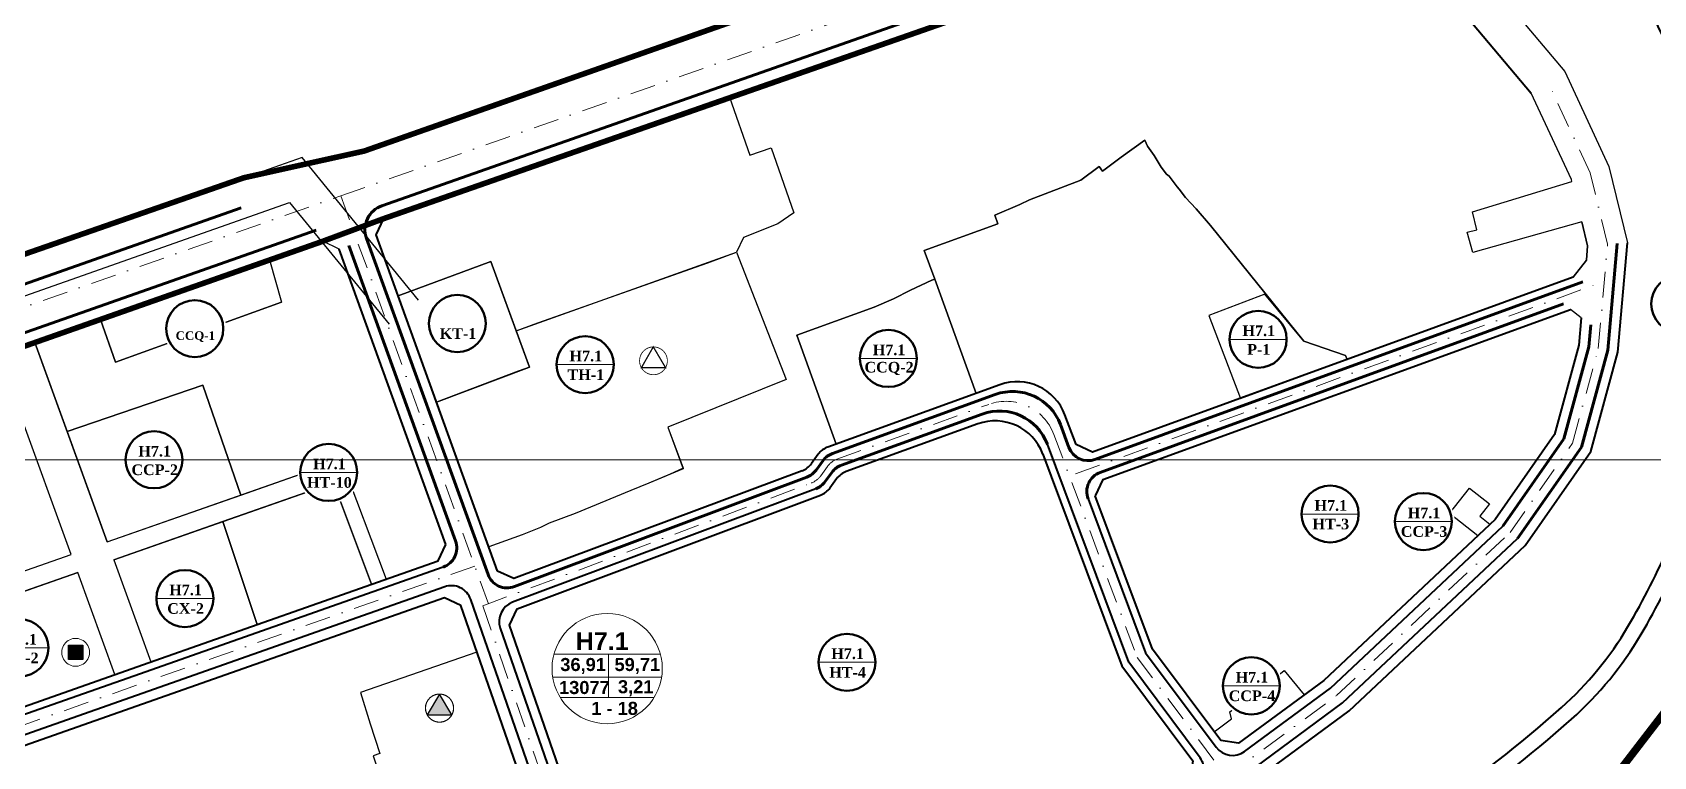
# Model space of a CAD drawing. Header units: millimetres. Extents: x 583747 to 596192, y 2304962 to 2309584.
# Drawn here: x 592154 to 592790, y 2307938 to 2308222 of the extents above; entities that cross this region are included whole.
import ezdxf

# ---------------------------------------------------------------- set-up
doc = ezdxf.new("R2010")
doc.units = ezdxf.units.MM
doc.set_wipeout_variables(frame=1)
for name, pattern in [('DASHDOT', [1, 0.5, -0.25, 0, -0.25]), ('DASHED', [4.5, 3, -1.5]), ('PHANTOM2', [1.25, 0.625, -0.125, 0.125, -0.125, 0.125, -0.125]), ('RANHGIOI', [10, 6, -1.7, 0.6, -1.7]), ('RGXA', [10.3, 6, -2, 0.3, -2])]:
    doc.linetypes.add(name, pattern=pattern)
for name, color, linetype, lineweight in [('00_bo_sdd', 7, 'Continuous', 30), ('00_o pho', 2, 'RANHGIOI', 13), ('00_tim_duong', 1, 'DASHDOT', 13), ('Chu thich Lo - Q', 7, 'Continuous', 9), ('DUONG', 5, 'Continuous', 80), ('HE', 7, 'Continuous', 40), ('KIHIEU', 7, 'Continuous', 25), ('KT-DIEN110', 1, 'Continuous', 30), ('ky hieu lo A B tron', 7, 'Continuous', 9), ('Rgphuong', 5, 'RGXA', 13), ('TREE1', 93, 'Continuous', 13), ('vong tron', 7, 'Continuous', 13)]:
    doc.layers.add(name, color=color, linetype=linetype, lineweight=lineweight)
doc.styles.get("Standard").update_dxf_attribs({"font": 'arial.ttf'})
doc.styles.add('TXT', font='', dxfattribs={"height": 1})
doc.styles.get('TXT').set_extended_font_data('.VnTime')

# ---------------------------------------------------------------- blocks, each defined once
blk = doc.blocks.new('nha tre')
at = {"lineweight": 13}
blk.add_wipeout([(-1.01, 9.61), (-2.99, 9.19), (-4.83, 8.37), (-6.47, 7.18), (-7.82, 5.68), (-8.83, 3.93), (-9.46, 2.01), (-9.67, 0), (-9.46, -2.01), (-8.83, -3.93), (-7.82, -5.68), (-6.47, -7.18), (-4.83, -8.37), (-2.99, -9.19), (-1.01, -9.61), (1.01, -9.61), (2.99, -9.19), (4.83, -8.37), (6.47, -7.18), (7.82, -5.68), (8.83, -3.93), (9.46, -2.01), (9.67, 0), (9.46, 2.01), (8.83, 3.93), (7.82, 5.68), (6.47, 7.18), (4.83, 8.37), (2.99, 9.19), (1.01, 9.61)], dxfattribs=at).dxf.layer = 'KIHIEU'
at = {"layer": 'KIHIEU', "ltscale": 300}
blk.add_hatch(color=256, dxfattribs=at).paths.add_polyline_path([(4.39, -4.39), (-4.39, -4.39), (-4.39, 4.39), (4.39, 4.39)])
at = {"layer": 'KIHIEU', "lineweight": 13}
blk.add_lwpolyline([(-0.54, 8.51), (-1.6, 8.38), (-2.64, 8.11), (-3.63, 7.72), (-4.57, 7.2), (-5.44, 6.57), (-6.22, 5.84), (-6.9, 5.01), (-7.47, 4.11), (-7.93, 3.14), (-8.26, 2.12), (-8.46, 1.07), (-8.53, 0), (-8.46, -1.07), (-8.26, -2.12), (-7.93, -3.14), (-7.47, -4.11), (-6.9, -5.01), (-6.22, -5.84), (-5.44, -6.57), (-4.57, -7.2), (-3.63, -7.72), (-2.64, -8.11), (-1.6, -8.38), (-0.54, -8.51), (0.54, -8.51), (1.6, -8.38), (2.64, -8.11), (3.63, -7.72), (4.57, -7.2), (5.44, -6.57), (6.22, -5.84), (6.9, -5.01), (7.47, -4.11), (7.93, -3.14), (8.26, -2.12), (8.46, -1.07), (8.53, 0), (8.46, 1.07), (8.26, 2.12), (7.93, 3.14), (7.47, 4.11), (6.9, 5.01), (6.22, 5.84), (5.44, 6.57), (4.57, 7.2), (3.63, 7.72), (2.64, 8.11), (1.6, 8.38), (0.54, 8.51)], close=True, dxfattribs=at)
at = {"layer": 'KIHIEU', "ltscale": 300}
blk.add_lwpolyline([(4.39, -4.39), (-4.39, -4.39), (-4.39, 4.39), (4.39, 4.39)], close=True, dxfattribs=at)
blk = doc.blocks.new('tieu hoc')
at = {"lineweight": 13}
blk.add_wipeout([(-1.01, 9.61), (-2.99, 9.19), (-4.83, 8.37), (-6.47, 7.18), (-7.82, 5.68), (-8.83, 3.93), (-9.46, 2.01), (-9.67, 0), (-9.46, -2.01), (-8.83, -3.93), (-7.82, -5.68), (-6.47, -7.18), (-4.83, -8.37), (-2.99, -9.19), (-1.01, -9.61), (1.01, -9.61), (2.99, -9.19), (4.83, -8.37), (6.47, -7.18), (7.82, -5.68), (8.83, -3.93), (9.46, -2.01), (9.67, 0), (9.46, 2.01), (8.83, 3.93), (7.82, 5.68), (6.47, 7.18), (4.83, 8.37), (2.99, 9.19), (1.01, 9.61)], dxfattribs=at).dxf.layer = 'KIHIEU'
at = {"layer": 'KIHIEU', "lineweight": 13, "const_width": 0.5}
blk.add_lwpolyline([(-0.54, 8.51), (-1.6, 8.38), (-2.64, 8.11), (-3.63, 7.72), (-4.57, 7.2), (-5.44, 6.57), (-6.22, 5.84), (-6.9, 5.01), (-7.47, 4.11), (-7.93, 3.14), (-8.26, 2.12), (-8.46, 1.07), (-8.53, 0), (-8.46, -1.07), (-8.26, -2.12), (-7.93, -3.14), (-7.47, -4.11), (-6.9, -5.01), (-6.22, -5.84), (-5.44, -6.57), (-4.57, -7.2), (-3.63, -7.72), (-2.64, -8.11), (-1.6, -8.38), (-0.54, -8.51), (0.54, -8.51), (1.6, -8.38), (2.64, -8.11), (3.63, -7.72), (4.57, -7.2), (5.44, -6.57), (6.22, -5.84), (6.9, -5.01), (7.47, -4.11), (7.93, -3.14), (8.26, -2.12), (8.46, -1.07), (8.53, 0), (8.46, 1.07), (8.26, 2.12), (7.93, 3.14), (7.47, 4.11), (6.9, 5.01), (6.22, 5.84), (5.44, 6.57), (4.57, 7.2), (3.63, 7.72), (2.64, 8.11), (1.6, 8.38), (0.54, 8.51)], close=True, dxfattribs=at)
at = {"layer": 'KIHIEU', "lineweight": 30, "const_width": 0.8}
blk.add_lwpolyline([(7.42, -4.19), (-0.11, 8.56), (-7.38, -4.2)], close=True, dxfattribs=at)
blk = doc.blocks.new('KH03')
at = {"color": 255}
blk.add_wipeout([(506972.39, 319470.63), (506970.86, 319470.31), (506969.42, 319469.67), (506968.16, 319468.75), (506967.11, 319467.58), (506966.32, 319466.22), (506965.84, 319464.73), (506965.67, 319463.17), (506965.84, 319461.61), (506966.32, 319460.12), (506967.11, 319458.76), (506968.16, 319457.6), (506969.42, 319456.68), (506970.86, 319456.04), (506972.39, 319455.71), (506973.96, 319455.71), (506975.49, 319456.04), (506976.92, 319456.68), (506978.19, 319457.6), (506979.24, 319458.76), (506980.03, 319460.12), (506980.51, 319461.61), (506980.67, 319463.17), (506980.51, 319464.73), (506980.03, 319466.22), (506979.24, 319467.58), (506978.19, 319468.75), (506976.92, 319469.67), (506975.49, 319470.31), (506973.96, 319470.63)], dxfattribs=at).dxf.layer = 'KIHIEU'
at = {"layer": 'KIHIEU'}
blk.add_hatch(color=256, dxfattribs=at).paths.add_polyline_path([(506973.21, 319469.51), (506967.57, 319460.12), (506978.78, 319460.12)])
at = {"layer": 'KIHIEU', "color": 255, "const_width": 0.525}
blk.add_lwpolyline([(506972.51, 319469.51), (506971.21, 319469.23), (506969.99, 319468.69), (506968.91, 319467.91), (506968.02, 319466.92), (506967.36, 319465.76), (506966.94, 319464.5), (506966.8, 319463.17), (506966.94, 319461.85), (506967.36, 319460.58), (506968.02, 319459.43), (506968.91, 319458.44), (506969.99, 319457.66), (506971.21, 319457.12), (506972.51, 319456.84), (506973.84, 319456.84), (506975.14, 319457.12), (506976.36, 319457.66), (506977.44, 319458.44), (506978.33, 319459.43), (506978.99, 319460.58), (506979.4, 319461.85), (506979.54, 319463.17), (506979.4, 319464.5), (506978.99, 319465.76), (506978.33, 319466.92), (506977.44, 319467.91), (506976.36, 319468.69), (506975.14, 319469.23), (506973.84, 319469.51)], close=True, dxfattribs=at)
at = {"layer": 'KIHIEU'}
blk.add_lwpolyline([(506973.21, 319469.51), (506967.57, 319460.12), (506978.78, 319460.12), (506973.21, 319469.51)], dxfattribs=at)
blk = doc.blocks.new('www')
at = {"layer": '00_bo_sdd'}
for p, q in [((19195.028, 15246.476), (19211.234, 15201.723)), ((18870.361, 15143.466), (18841.905, 15221.629)), ((18856.204, 15138.506), (18835.641, 15194.986)), ((18929.147, 15111.035), (18915.683, 15151.4))]:
    blk.add_line(p, q, dxfattribs=at)
for points in [[(19295.763, 15031.623), (19248.734, 15008.748), (19275.087, 14964.925, 0.0137265), (19296.71, 14977.539, 0.0116811), (19389.574, 15038.231, 0.0313), (19440.874, 15078.443, 0.07832), (19466.972, 15110.253, 0.0589377), (19496.093, 15176.706, 0.0619406), (19507.068, 15240.053, 0.0644814), (19504.862, 15267.247, 0.0290307), (19492.636, 15311.807, 0.049328), (19468.568, 15365.07, 0.0592944), (19433.988, 15411.376, 0.0435689), (19411.7, 15429.273, 0.0801613), (19409.093, 15430.467), (19378.742, 15410.947), (19377.761, 15404.421), (19442.262, 15327.945), (19459.505, 15290.746), (19466.827, 15260.778), (19462.988, 15217.923), (19452.371, 15178.895), (19426.642, 15142.098), (19357.616, 15077.199)], [(19356.824, 15215.005), (19356.229, 15216.527), (19339.838, 15222.196), (19303.24, 15267.521), (19297.532, 15274.133), (19293.438, 15278.592), (19290.917, 15281.876), (19290.132, 15282.779), (19287.031, 15286.902), (19285.909, 15287.704), (19283.889, 15290.415), (19281.158, 15295.002), (19278.462, 15298.741), (19277.39, 15301.05), (19268.115, 15294.362), (19260.867, 15288.902), (19259.552, 15290.648), (19252.266, 15285.307), (19232.155, 15277.652), (19228.346, 15275.745), (19218.547, 15271.61), (19219.774, 15268.276), (19190.917, 15257.779), (19195.028, 15246.476), (19193.884, 15246.06), (19185.464, 15242.148), (19178.87, 15238.811), (19171.242, 15235.485), (19140.917, 15224.607), (19156.316, 15181.836), (19220.542, 15205.093, -0.4113002), (19246.088, 15193.284), (19250.448, 15181.608), (19256.896, 15178.634)], [(19356.824, 15215.005), (19356.229, 15216.527), (19339.838, 15222.196), (19303.24, 15267.521), (19297.532, 15274.133), (19293.438, 15278.592), (19290.917, 15281.876), (19290.132, 15282.779), (19287.031, 15286.902), (19285.909, 15287.704), (19283.889, 15290.415), (19281.158, 15295.002), (19278.462, 15298.741), (19277.39, 15301.05), (19268.115, 15294.362), (19260.867, 15288.902), (19259.552, 15290.648), (19252.266, 15285.307), (19232.155, 15277.652), (19228.346, 15275.745), (19218.547, 15271.61), (19219.774, 15268.276), (19190.917, 15257.779), (19195.028, 15246.476), (19193.884, 15246.06), (19185.464, 15242.148), (19178.87, 15238.811), (19171.242, 15235.485), (19140.917, 15224.607), (19156.316, 15181.836), (19220.542, 15205.093, -0.4113002), (19246.088, 15193.284), (19250.448, 15181.608), (19256.896, 15178.634)], [(19303.24, 15267.521), (19297.532, 15274.133), (19293.438, 15278.592), (19290.917, 15281.876), (19290.132, 15282.779), (19287.031, 15286.902), (19285.909, 15287.704), (19283.889, 15290.415), (19281.158, 15295.002), (19278.462, 15298.741), (19277.39, 15301.05), (19268.115, 15294.362), (19260.867, 15288.902), (19259.552, 15290.648), (19252.266, 15285.307), (19232.155, 15277.652), (19228.346, 15275.745), (19218.547, 15271.61), (19219.774, 15268.276), (19190.917, 15257.779), (19195.028, 15246.476), (19211.234, 15201.723), (19220.542, 15205.093, -0.4113002), (19246.088, 15193.284), (19250.448, 15181.608), (19256.896, 15178.634), (19356.824, 15215.005), (19356.229, 15216.527), (19339.838, 15222.196)], [(19303.24, 15267.521), (19297.532, 15274.133), (19293.438, 15278.592), (19290.917, 15281.876), (19290.132, 15282.779), (19287.031, 15286.902), (19285.909, 15287.704), (19283.889, 15290.415), (19281.158, 15295.002), (19278.462, 15298.741), (19277.39, 15301.05), (19268.115, 15294.362), (19260.867, 15288.902), (19259.552, 15290.648), (19252.266, 15285.307), (19232.155, 15277.652), (19228.346, 15275.745), (19218.547, 15271.61), (19219.774, 15268.276), (19190.917, 15257.779), (19195.028, 15246.476), (19211.234, 15201.723), (19220.542, 15205.093, -0.4113002), (19246.088, 15193.284), (19250.448, 15181.608), (19256.896, 15178.634), (19356.824, 15215.005), (19356.229, 15216.527), (19339.838, 15222.196)], [(18835.641, 15194.986), (18832.335, 15191.818), (18807.066, 15179.207), (18791.251, 15169.349), (18787.576, 15165.423), (18784.417, 15161.668), (18781.422, 15164.243), (18776.101, 15179.49), (18774.808, 15183.204), (18788.261, 15188.078), (18783.616, 15201.131), (18713.426, 15176.446), (18710.423, 15172.368, -0.3539555), (18698.425, 15153.16), (18649.938, 15136.442), (18672.72, 15074.213), (18856.204, 15138.506)], [(19268.437, 15094.843), (19237.417, 15177.914, 0.4113002), (19211.871, 15189.723), (19160.282, 15171.042, 0.0820126), (19158.009, 15169.767, 0.0672405), (19156.53, 15168.217), (19153.898, 15164.587, -0.1473481), (19150.226, 15161.792), (19031.173, 15117.236), (19028.132, 15110.761), (19067.059, 14998.771), (19085.599, 14952.18), (19091.944, 14949.721), (19287.709, 15044.942), (19295.289, 15050.527), (19296.323, 15057.499)]]:
    blk.add_lwpolyline(points, format="xyb", close=True, dxfattribs=at)
for points in [[(19318.626, 15389.764), (18978.82, 15270.263), (18975.804, 15263.902), (18984.473, 15239.939), (19020.825, 15253.446), (19030.784, 15226.215), (19039.347, 15229.33), (19105.937, 15252.912), (19117.211, 15257.068), (19136.777, 15207.173), (19090.359, 15188.51), (19096.289, 15172.309), (19091.242, 15169.972), (19082.782, 15166.463), (19075.717, 15163.546), (19053.885, 15154.526), (19043.687, 15150.74), (19040.398, 15149.102), (19033.086, 15146.197), (19020.059, 15141.571), (19023.525, 15131.991), (19029.909, 15129.042), (19142.95, 15171.348, 0.1473481), (19146.622, 15174.143), (19149.294, 15177.827, -0.1500807), (19153.046, 15180.652), (19156.316, 15181.836), (19140.917, 15224.607), (19171.242, 15235.485), (19178.87, 15238.811), (19185.464, 15242.148), (19193.884, 15246.06), (19195.028, 15246.476), (19190.917, 15257.779), (19219.774, 15268.276), (19218.547, 15271.61), (19228.346, 15275.745), (19232.155, 15277.652), (19252.266, 15285.307), (19259.552, 15290.648), (19260.867, 15288.902), (19268.115, 15294.362), (19277.39, 15301.05), (19278.462, 15298.741), (19281.158, 15295.002), (19283.889, 15290.415), (19285.909, 15287.704), (19287.031, 15286.902), (19290.132, 15282.779), (19290.917, 15281.876), (19293.438, 15278.592), (19297.532, 15274.133), (19303.24, 15267.521), (19339.838, 15222.196), (19356.229, 15216.527), (19356.824, 15215.005), (19445.511, 15247.284), (19450.656, 15253.974), (19451.159, 15259.598), (19448.853, 15269.037), (19406.085, 15256.947), (19403.9, 15264.99), (19407.709, 15265.913), (19405.929, 15272.967), (19445.008, 15284.775), (19444.807, 15285.599), (19429.073, 15319.541), (19362.006, 15399.058)], [(19318.626, 15389.764), (19114.462, 15317.965), (19122.53, 15295.214), (19130.883, 15298.078), (19139.792, 15272.509), (19133.396, 15268.172), (19119.918, 15262.921), (19117.211, 15257.068), (19136.777, 15207.173), (19090.359, 15188.51), (19096.367, 15172.098), (19082.782, 15166.463), (19075.717, 15163.546), (19053.885, 15154.526), (19043.687, 15150.74), (19040.398, 15149.102), (19033.086, 15146.197), (19020.059, 15141.571), (19023.525, 15131.991), (19029.909, 15129.042), (19142.95, 15171.348, 0.1473481), (19146.622, 15174.143), (19149.294, 15177.827, -0.1500807), (19153.046, 15180.652), (19156.316, 15181.836), (19140.917, 15224.607), (19171.242, 15235.485), (19178.87, 15238.811), (19185.464, 15242.148), (19193.884, 15246.06), (19195.028, 15246.476), (19190.917, 15257.779), (19219.774, 15268.276), (19218.547, 15271.61), (19228.346, 15275.745), (19232.155, 15277.652), (19252.266, 15285.307), (19259.552, 15290.648), (19260.867, 15288.902), (19268.115, 15294.362), (19277.39, 15301.05), (19278.462, 15298.741), (19281.158, 15295.002), (19283.889, 15290.415), (19285.909, 15287.704), (19287.031, 15286.902), (19290.132, 15282.779), (19290.917, 15281.876), (19293.438, 15278.592), (19297.532, 15274.133), (19303.24, 15267.521), (19339.838, 15222.196), (19356.229, 15216.527), (19356.824, 15215.005), (19445.511, 15247.284)]]:
    blk.add_lwpolyline(points, format="xyb", dxfattribs=at)
for points in [[(19448.853, 15269.037), (19451.159, 15259.598), (19450.656, 15253.974), (19445.511, 15247.284), (19450.656, 15253.974), (19451.159, 15259.598), (19448.853, 15269.037), (19406.085, 15256.947), (19403.9, 15264.99), (19407.709, 15265.913), (19405.929, 15272.967), (19445.008, 15284.775), (19444.807, 15285.599), (19429.073, 15319.541), (19362.006, 15399.058)], [(19156.316, 15181.836), (19140.917, 15224.607), (19171.242, 15235.485), (19178.87, 15238.811), (19185.464, 15242.148), (19193.884, 15246.06), (19195.028, 15246.476), (19190.917, 15257.779), (19219.774, 15268.276), (19218.547, 15271.61), (19228.346, 15275.745), (19232.155, 15277.652), (19252.266, 15285.307), (19259.552, 15290.648), (19260.867, 15288.902), (19268.115, 15294.362), (19277.39, 15301.05), (19278.462, 15298.741), (19281.158, 15295.002), (19283.889, 15290.415), (19285.909, 15287.704), (19287.031, 15286.902), (19290.132, 15282.779), (19290.917, 15281.876), (19293.438, 15278.592), (19297.532, 15274.133), (19303.24, 15267.521), (19339.838, 15222.196), (19356.229, 15216.527), (19356.824, 15215.005)], [(18965.38, 15247.153), (18961.336, 15258.331), (18954.894, 15261.365), (18867.704, 15230.702), (18873.596, 15213.949), (18938.689, 15237.497)], [(18934.074, 15254.043), (18938.689, 15237.497), (18873.596, 15213.949), (18867.704, 15230.702), (18841.905, 15221.629), (18854.616, 15186.713), (18907.839, 15204.891), (18922.756, 15161.826), (18962.091, 15175.609), (18979.742, 15128.856), (19000.246, 15136.078), (19003.261, 15142.441), (18965.38, 15247.153)], [(18984.473, 15239.939), (19020.825, 15253.446), (19035.974, 15212.025), (19031.571, 15210.414), (18999.562, 15198.229)], [(19030.769, 15226.209), (19039.347, 15229.33), (19105.937, 15252.912), (19117.211, 15257.068), (19136.777, 15207.173), (19090.359, 15188.51), (19096.289, 15172.309), (19091.242, 15169.972), (19082.782, 15166.463), (19075.717, 15163.546), (19053.885, 15154.526), (19043.687, 15150.74), (19040.398, 15149.102), (19033.086, 15146.197), (19020.059, 15141.571)], [(18938.689, 15237.497), (18873.596, 15213.949), (18867.704, 15230.702), (18827.404, 15216.53)], [(18648.882, 15012.32), (19000.246, 15136.078), (19003.261, 15142.441), (18965.38, 15247.153)], [(19324.518, 15240.66), (19302.516, 15232.23), (19314.999, 15199.649), (19356.824, 15215.005), (19356.226, 15216.532), (19339.838, 15222.196), (19324.518, 15240.66)], [(18854.616, 15186.713), (18907.839, 15204.891), (18922.756, 15161.826)], [(18870.361, 15143.466), (18962.091, 15175.609), (18979.742, 15128.856)], [(18872.927, 15136.418), (18959.077, 15166.606), (18974.081, 15126.862)], [(19408.02, 15145.865), (19396.96, 15154.583), (19404.827, 15164.563), (19412.687, 15158.368), (19408.858, 15153.511), (19412.826, 15150.383)], [(18672.72, 15074.213), (18856.204, 15138.506)], [(18675.299, 15067.169), (18858.77, 15131.458)], [(19304.674, 15068.879), (19311.452, 15074.051), (19310.831, 15076.727), (19326.469, 15088.401), (19332.118, 15092.971), (19339.994, 15083.468)]]:
    blk.add_lwpolyline(points, dxfattribs=at)
for points in [[(19030.769, 15226.209), (19030.784, 15226.215), (19020.825, 15253.446), (18984.473, 15239.939), (18999.562, 15198.229), (19031.571, 15210.414), (19035.974, 15212.025)], [(18999.562, 15198.229), (19035.974, 15212.025), (19030.769, 15226.209), (19117.211, 15257.068), (19136.777, 15207.173), (19090.359, 15188.51), (19096.289, 15172.309), (19091.242, 15169.972), (19082.782, 15166.463), (19075.717, 15163.546), (19053.885, 15154.526), (19043.687, 15150.74), (19040.398, 15149.102), (19033.086, 15146.197), (19020.059, 15141.571)], [(19195.029, 15246.476), (19193.884, 15246.06), (19185.464, 15242.148), (19178.87, 15238.811), (19171.242, 15235.485), (19140.917, 15224.607), (19156.316, 15181.836), (19211.234, 15201.723)], [(19438.123, 15185.566), (19447.672, 15220.67), (19448.63, 15231.364), (19444.378, 15234.634), (19260.919, 15167.86), (19257.969, 15161.466), (19280.409, 15101.374), (19307.191, 15065.508), (19314.208, 15064.468), (19347.674, 15089.127), (19414.857, 15152.293)], [(18907.839, 15204.891), (18854.616, 15186.713), (18870.361, 15143.466), (18922.756, 15161.826)], [(18959.077, 15166.606), (18915.683, 15151.4), (18929.147, 15111.035), (18974.081, 15126.862)], [(18915.683, 15151.4), (18872.927, 15136.418), (18887.507, 15096.369), (18929.147, 15111.035)], [(18858.77, 15131.458), (18801.566, 15111.414), (18815.652, 15071.06), (18873.359, 15091.385)], [(19015.401, 15100.178), (18969.751, 15084.408), (18973.503, 15072.021), (18977.365, 15060.464), (18974.675, 15059.58), (18991.361, 15008.823), (18991.869, 15007.365), (19041.568, 15024.897)]]:
    blk.add_lwpolyline(points, close=True, dxfattribs=at)
at = {"layer": '00_o pho', "color": 2, "linetype": 'PHANTOM2', "ltscale": 10, "const_width": 2.2}
blk.add_lwpolyline([(18701.26, 15208.726), (18923.992, 15286.306), (18971.194, 15296.778), (19198.657, 15376.772), (19223.924, 15391.818), (19265.731, 15407.508), (19368.84, 15471.411), (19397.65, 15489.267), (19369.543, 15516.154), (19342.054, 15537.913), (19078.048, 15718.525, -0.0624397), (19030.898, 15699.081, -0.0269114), (19009.343, 15694.428), (18990.963, 15679.799), (18973.561, 15678.569, 0.0180496), (18938.934, 15674.862, 0.0476199), (18849.818, 15653.251), (18798.498, 15643.159)], format="xyb", dxfattribs=at)
for points in [[(18814.879, 14625.616), (18868.002, 14671.656), (18918.678, 14715.488), (18977.129, 14755.461), (19020.936, 14785.93), (19101.031, 14837.42), (19100.802, 14837.709), (19128.382, 14853.927), (19166.135, 14874.158), (19269.184, 14923.485), (19313.316, 14945.042), (19377.334, 14983.012), (19423.435, 15016.979), (19436.481, 15027.775), (19462.029, 15051.558), (19482.819, 15078.603)], [(19208.332, 15350.434), (18978.82, 15270.263), (18954.894, 15261.365), (18713.426, 15176.446)], [(19482.819, 15078.603), (19462.029, 15051.558)]]:
    blk.add_lwpolyline(points, dxfattribs=at)
at = {"layer": '00_tim_duong', "ltscale": 20}
for points in [[(18693.561, 15184.784), (18962.037, 15279.201), (19208.846, 15365.998)], [(18693.561, 15184.784), (18962.037, 15279.201), (19208.846, 15365.998)], [(19455.336, 15219.362), (19458.993, 15260.188), (19452.156, 15288.173), (19435.71, 15323.652)], [(19455.336, 15219.362), (19458.993, 15260.188), (19452.156, 15288.173), (19435.71, 15323.652)], [(18962.029, 15279.198), (19019.923, 15119.165)], [(18962.029, 15279.198), (19019.923, 15119.165)], [(19250.251, 15170.096), (19457.686, 15245.596)], [(19250.251, 15170.096), (19457.686, 15245.596)], [(18963.58, 14875.45), (19089.109, 14939.724), (19291.736, 15038.283), (19352.645, 15083.163), (19420.749, 15147.196), (19445.247, 15182.23), (19455.312, 15219.233)], [(18963.58, 14875.45), (19089.109, 14939.724), (19291.736, 15038.283), (19352.645, 15083.163), (19420.749, 15147.196), (19445.247, 15182.23), (19455.312, 15219.233)], [(19014.569, 15133.967), (18638.597, 15001.541)], [(19014.569, 15133.967), (18638.597, 15001.541)]]:
    blk.add_lwpolyline(points, dxfattribs=at)
for points in [[(19017.693, 15118.33), (19146.588, 15166.57, 0.1473481), (19150.26, 15169.365), (19152.912, 15173.022, -0.1500807), (19156.664, 15175.847), (19216.207, 15197.408, -0.4113002), (19241.753, 15185.599), (19274.423, 15098.108), (19309.386, 15051.288)], [(19017.693, 15118.33), (19060.069, 14996.419, 0.0110344), (19060.192, 14996.088), (19083.716, 14936.963)]]:
    blk.add_lwpolyline(points, format="xyb", dxfattribs=at)
at = {"layer": 'DUONG'}
for p, q in [((18922.854, 15274.478), (18708.871, 15199.225)), ((18922.854, 15274.478), (18708.871, 15199.225)), ((18826.93, 15221.663), (18952.358, 15265.773)), ((18826.93, 15221.663), (18952.358, 15265.773)), ((18965.08, 15259.742), (19007.011, 15143.834)), ((18965.08, 15259.742), (19007.011, 15143.834)), ((19459.035, 15218.632), (19462.784, 15260.473)), ((19459.035, 15218.632), (19462.784, 15260.473)), ((19257.883, 15175.801), (19449.287, 15245.466)), ((19257.883, 15175.801), (19449.287, 15245.466)), ((19441.696, 15236.85), (19259.932, 15170.693)), ((19441.696, 15236.85), (19259.932, 15170.693)), ((19451.624, 15219.961), (19452.4, 15228.619)), ((19451.624, 15219.961), (19452.4, 15228.619)), ((19441.8, 15183.844), (19451.624, 15219.961)), ((19441.8, 15183.844), (19451.624, 15219.961)), ((19448.694, 15180.616), (19459.035, 15218.632)), ((19448.694, 15180.616), (19459.035, 15218.632)), ((19154.934, 15178.145), (19218.771, 15201.261)), ((19154.934, 15178.145), (19218.771, 15201.261)), ((19213.643, 15193.555), (19158.395, 15173.549)), ((19213.643, 15193.555), (19158.395, 15173.549)), ((19244.317, 15189.452), (19247.652, 15180.52)), ((19244.317, 15189.452), (19247.652, 15180.52)), ((19417.898, 15149.662), (19441.8, 15183.844)), ((19417.898, 15149.662), (19441.8, 15183.844)), ((19423.601, 15144.729), (19448.694, 15180.616)), ((19423.601, 15144.729), (19448.694, 15180.616)), ((19148.52, 15171.65), (19151.182, 15175.32)), ((19148.52, 15171.65), (19151.182, 15175.32)), ((19154.643, 15170.724), (19152, 15167.08)), ((19154.643, 15170.724), (19152, 15167.08)), ((19030.075, 15125.901), (19144.848, 15168.855)), ((19030.075, 15125.901), (19144.848, 15168.855))]:
    blk.add_line(p, q, dxfattribs=at)
at = {"layer": 'DUONG', "lineweight": 40}
for p, q in [((19271.097, 15096.294), (19239.188, 15181.746)), ((19271.097, 15096.294), (19239.188, 15181.746)), ((19255.174, 15160.377), (19277.748, 15099.923)), ((19255.174, 15160.377), (19277.748, 15099.923)), ((19350.24, 15086.049), (19417.898, 15149.662)), ((19350.24, 15086.049), (19417.898, 15149.662)), ((19355.05, 15080.278), (19423.601, 15144.729)), ((19355.05, 15080.278), (19423.601, 15144.729)), ((19002.146, 15133.567), (18880.792, 15090.823)), ((19002.146, 15133.567), (18880.792, 15090.823)), ((19277.748, 15099.923), (19305.405, 15062.886)), ((19277.748, 15099.923), (19305.405, 15062.886)), ((18880.792, 15090.823), (18650.606, 15009.746)), ((18880.792, 15090.823), (18650.606, 15009.746)), ((19316.56, 15061.232), (19350.24, 15086.049)), ((19316.56, 15061.232), (19350.24, 15086.049)), ((19293.685, 15035.06), (19355.05, 15080.278)), ((19293.685, 15035.06), (19355.05, 15080.278))]:
    blk.add_line(p, q, dxfattribs=at)
at = {"layer": 'DUONG'}
blk.add_lwpolyline([(19019.748, 15130.672), (18972.061, 15262.491, -0.4168377), (18978.147, 15275.326), (19317.02, 15394.5, -0.0056185), (19317.127, 15394.535), (19354.283, 15406.671)], format="xyb", dxfattribs=at)
blk.add_lwpolyline([(19019.748, 15130.672), (18972.061, 15262.491, -0.4168377), (18978.147, 15275.326), (19317.02, 15394.5, -0.0056185), (19317.127, 15394.535), (19354.283, 15406.671)], format="xyb", dxfattribs=at)
at = {"layer": 'DUONG', "lineweight": 40}
for points in [[(19148.328, 15164.285), (19029.31, 15119.742, 0.4073238), (19024.557, 15109.623), (19063.544, 14997.462), (19082.271, 14950.4, 0.4360548), (19093.204, 14946.164), (19289.658, 15041.72), (19297.492, 15047.492, 0.4160821), (19299.156, 15058.719), (19271.097, 15096.294)], [(18962.099, 14878.342), (19072.791, 14935.02, 0.3867678), (19076.578, 14945.098), (19056.71, 14995.043), (19012.96, 15120.907, 0.4154213), (19002.745, 15125.826), (18653.485, 15002.809, 0.4239453), (18647.49, 14989.744), (18678.788, 14909.472, 0.1712605), (18682.914, 14904.681), (18687.455, 14902.078, -0.1712605), (18687.673, 14901.826), (18703.119, 14862.209, 0.1455912), (18706.445, 14857.932, 0.2519018), (18883.6, 14835.277), (18904.29, 14845.56)]]:
    blk.add_lwpolyline(points, format="xyb", dxfattribs=at)
at = {"layer": 'DUONG'}
for centre, radius, start, end in [((19225.58, 15182.456), 20, 20.476241, 109.905739), ((19225.58, 15182.456), 20, 20.476241, 109.905739), ((19220.452, 15174.75), 20, 20.476241, 109.905739), ((19220.452, 15174.75), 20, 20.476241, 109.905739), ((19157.658, 15170.623), 8, 109.905739, 144.046897), ((19157.658, 15170.623), 8, 109.905739, 144.046897), ((19255.147, 15183.318), 8, 200.476241, 290), ((19255.147, 15183.318), 8, 200.476241, 290), ((19142.044, 15176.347), 8, 290.518452, 324.046897), ((19142.044, 15176.347), 8, 290.518452, 324.046897), ((19161.119, 15166.027), 8, 109.905739, 144.046897), ((19161.119, 15166.027), 8, 109.905739, 144.046897), ((19262.668, 15163.176), 8, 110, 200.476241), ((19262.668, 15163.176), 8, 110, 200.476241), ((19145.524, 15171.777), 8, 290.518452, 324.046897), ((19145.524, 15171.777), 8, 290.518452, 324.046897), ((18999.488, 15141.112), 8, 289.403448, 19.888428), ((18999.488, 15141.112), 8, 289.403448, 19.888428), ((19027.271, 15133.393), 8, 199.888428, 290.518452), ((19027.271, 15133.393), 8, 199.888428, 290.518452)]:
    blk.add_arc(centre, radius, start, end, dxfattribs=at)
at = {"layer": 'DUONG', "lineweight": 40}
blk.add_arc((19311.815, 15067.673), 8, 216.750272, 306.384984, dxfattribs=at)
blk.add_arc((19311.815, 15067.673), 8, 216.750272, 306.384984, dxfattribs=at)
at = {"layer": 'HE'}
for p, q in [((18954.919, 15261.374), (18828.589, 15216.946)), ((19462.988, 15217.923), (19466.827, 15260.778)), ((19003.261, 15142.441), (18961.336, 15258.331)), ((19445.511, 15247.284), (19256.896, 15178.634)), ((19260.919, 15167.86), (19444.378, 15234.634)), ((19448.63, 15231.364), (19447.672, 15220.67)), ((19447.672, 15220.67), (19438.123, 15185.566)), ((19452.371, 15178.895), (19462.988, 15217.923)), ((19220.542, 15205.093), (19153.046, 15180.652)), ((19211.871, 15189.723), (19160.282, 15171.042)), ((19250.448, 15181.608), (19246.088, 15193.284)), ((19438.123, 15185.566), (19414.857, 15152.293)), ((19149.294, 15177.827), (19146.622, 15174.143)), ((19256.896, 15178.634), (19250.448, 15181.608)), ((19426.642, 15142.098), (19452.371, 15178.895)), ((19142.95, 15171.348), (19029.909, 15129.042)), ((19156.53, 15168.217), (19153.898, 15164.587)), ((19260.919, 15167.86), (19257.969, 15161.466)), ((19280.409, 15101.374), (19257.969, 15161.466)), ((19414.857, 15152.293), (19347.674, 15089.127)), ((19000.246, 15136.078), (19003.261, 15142.441)), ((19357.616, 15077.199), (19426.642, 15142.098)), ((19029.909, 15129.042), (19023.525, 15131.991)), ((19307.191, 15065.508), (19280.409, 15101.374)), ((18648.882, 15012.32), (18879.797, 15093.653)), ((19347.674, 15089.127), (19314.208, 15064.468)), ((19295.763, 15031.623), (19357.616, 15077.199)), ((19314.208, 15064.468), (19307.191, 15065.508))]:
    blk.add_line(p, q, dxfattribs=at)
for points in [[(19221.569, 14933.57, 0.0474106), (19299.874, 14972.441, 0.0116811), (19392.973, 15033.287, 0.0313), (19444.863, 15073.962, 0.07832), (19472.147, 15107.216, 0.0589377), (19501.833, 15174.96, 0.0619406), (19513.061, 15239.766, 0.0644814), (19510.73, 15268.497, 0.0290307), (19498.32, 15313.727, 0.049328), (19473.766, 15368.066, 0.059436), (19438.241, 15415.611, 0.105344), (19377.894, 15452.991, 0.0896627)], [(19218.525, 14938.83, 0.0479382), (19296.71, 14977.539, 0.0116811), (19389.574, 15038.231, 0.0313), (19440.874, 15078.443, 0.07832), (19466.972, 15110.253, 0.0589377), (19496.093, 15176.706, 0.0619406), (19507.068, 15240.053, 0.0644814), (19504.862, 15267.247, 0.0290307), (19492.636, 15311.807, 0.049328), (19468.568, 15365.07, 0.0592944), (19433.988, 15411.376, 0.0435689), (19411.7, 15429.273, 0.0801613), (19409.093, 15430.467, 0.0801613)], [(19023.525, 15131.991), (18975.804, 15263.902), (18978.82, 15270.263), (19318.626, 15389.764, -0.0056185), (19318.626, 15389.764), (19354.03, 15401.328), (19362.006, 15399.058), (19429.073, 15319.541)], [(18960.048, 14882.348), (19069.124, 14938.198), (19071.726, 14945.122), (19052.492, 14993.472), (19009.033, 15118.499), (19002.675, 15121.561), (18654.152, 14998.803), (18651.252, 14992.483), (18682.981, 14911.107, 0.1712605), (18685.152, 14908.585), (18689.694, 14905.982, -0.1712605), (18691.865, 14903.46), (18707.312, 14863.843, 0.1455912), (18709.062, 14861.592, 0.2515948), (18881.79, 14839.402), (18902.287, 14849.59)]]:
    blk.add_lwpolyline(points, format="xyb", dxfattribs=at)
for points in [[(19237.417, 15177.914), (19268.437, 15094.843), (19296.323, 15057.499), (19295.289, 15050.527), (19287.709, 15044.942), (19091.944, 14949.721), (19085.599, 14952.18), (19067.059, 14998.771), (19028.132, 15110.761), (19031.173, 15117.236), (19150.226, 15161.792)], [(18879.797, 15093.653), (19000.246, 15136.078)]]:
    blk.add_lwpolyline(points, dxfattribs=at)
blk.add_lwpolyline([(19326.504, 14920.758), (19339.993, 14928.632), (19365.615, 14945.727), (19421.649, 14986.095), (19426.06, 14989.34), (19475.148, 15025.099), (19482.614, 15032.034), (19495.361, 15046.265), (19511.768, 15064.583), (19512.096, 15065.106), (19482.819, 15078.603), (19462.029, 15051.558), (19436.481, 15027.775), (19423.435, 15016.979), (19377.334, 14983.012), (19313.316, 14945.042), (19269.184, 14923.485), (19234.948, 14907.097), (19246.835, 14883.576, 0.3957513), (19253.265, 14881.234), (19266.681, 14886.978), (19279.412, 14893.616)], format="xyb", close=True, dxfattribs=at)
for centre, radius, start, end in [((19227.352, 15186.288), 20, 20.476241, 109.905739), ((19218.681, 15170.917), 20, 20.476241, 109.905739), ((19155.77, 15173.13), 8, 109.905739, 144.046897), ((19140.146, 15178.84), 8, 290.518452, 324.046897), ((19163.006, 15163.52), 8, 109.905739, 144.046897), ((19147.422, 15169.284), 8, 290.518452, 324.046897)]:
    blk.add_arc(centre, radius, start, end, dxfattribs=at)
at = {"layer": 'KT-DIEN110'}
for points in [[(18992.516, 15238.304), (18946.796, 15294.176), (18849.017, 15259.751), (18799.121, 15242.186)], [(18992.516, 15238.304), (18946.796, 15294.176), (18849.017, 15259.751), (18799.121, 15242.186), (18755.31, 15226.374), (18677.387, 15200.071), (18573.649, 15165.936), (18498.84, 15141.764), (18431.149, 15115.953), (18373.962, 15095.217), (18292.038, 15065.451), (18166.531, 15020.825), (18086.511, 14992.373), (18026.076, 14971.831), (17975.65, 14954.125), (17861.436, 14915.833), (17850.274, 14776.862), (17742.039, 14580.76), (17720.196, 14543.779)], [(18804.158, 15228.057), (18853.999, 15245.602), (18941.851, 15276.533), (18980.907, 15228.805)], [(18804.158, 15228.057), (18853.999, 15245.602), (18941.851, 15276.533), (18980.907, 15228.805)]]:
    blk.add_lwpolyline(points, dxfattribs=at)
at = {"layer": 'Rgphuong', "color": 6, "linetype": 'DASHED', "ltscale": 2, "const_width": 3, "flags": 128}
blk.add_lwpolyline([(18997.213, 16027.896), (19004.115, 15927.16), (19006.1, 15892.225), (19007.716, 15798.464), (19011.559, 15776.793), (19027.419, 15756.059), (19036.502, 15746.947), (19036.502, 15746.947), (19036.502, 15746.947), (19036.502, 15746.947), (19036.502, 15746.947), (19036.502, 15746.947), (19342.054, 15537.913), (19369.543, 15516.154), (19369.543, 15516.154), (19419.981, 15467.906), (19455.255, 15435.582), (19476.861, 15415.785), (19494.029, 15396.19), (19505.366, 15377.817), (19517.313, 15350.955), (19527.055, 15332.208), (19532.709, 15317.17), (19541.256, 15268.199), (19538.038, 15219.659), (19538.023, 15211.506), (19534.643, 15191.18), (19526.327, 15167.395), (19505.609, 15115.552), (19482.819, 15078.603), (19462.029, 15051.558), (19436.481, 15027.775), (19423.435, 15016.979), (19423.435, 15016.979), (19377.334, 14983.012), (19313.316, 14945.042), (19269.184, 14923.485), (19166.135, 14874.158), (19128.382, 14853.927), (19110.987, 14843.698)], dxfattribs=at)
blk.add_lwpolyline([(18997.213, 16027.896), (19004.115, 15927.16), (19006.1, 15892.225), (19007.716, 15798.464), (19011.559, 15776.793), (19027.419, 15756.059), (19036.502, 15746.947), (19036.502, 15746.947), (19036.502, 15746.947), (19036.502, 15746.947), (19036.502, 15746.947), (19036.502, 15746.947), (19342.054, 15537.913), (19369.543, 15516.154), (19369.543, 15516.154), (19419.981, 15467.906), (19455.255, 15435.582), (19476.861, 15415.785), (19494.029, 15396.19), (19505.366, 15377.817), (19517.313, 15350.955), (19527.055, 15332.208), (19532.709, 15317.17), (19541.256, 15268.199), (19538.038, 15219.659), (19538.023, 15211.506), (19534.643, 15191.18), (19526.327, 15167.395), (19505.609, 15115.552), (19482.819, 15078.603), (19462.029, 15051.558), (19436.481, 15027.775), (19423.435, 15016.979), (19423.435, 15016.979), (19377.334, 14983.012), (19313.316, 14945.042), (19269.184, 14923.485), (19166.135, 14874.158), (19128.382, 14853.927), (19110.987, 14843.698)], dxfattribs=at)
at = {"layer": 'KIHIEU', "lineweight": -3, "xscale": 0.6399999996647239, "yscale": 0.6399999996647239, "zscale": 0.6399999996647239}
for name, p in [('tieu hoc', (19084.655, 15214.478)), ('nha tre', (18857.946, 15100.124))]:
    blk.add_blockref(name, p, dxfattribs=at)
at = {"layer": 'KIHIEU', "color": 255, "xscale": 0.866972578695529, "yscale": 0.866972578695529, "zscale": 0.866972578695529, "rotation": 0.3640207131024742}
blk.add_blockref('KH03', (-418762.594, -264674.466), dxfattribs=at)
at = {"ltscale": 24}
blk.add_wipeout([(19068.155, 15117.469), (19069.821, 15117.352), (19072.645, 15116.591), (19075.469, 15115.83), (19079.377, 15113.386), (19082.41, 15111.489), (19085.186, 15107.794), (19087.962, 15104.098), (19088.924, 15101.207), (19089.885, 15098.316), (19090.106, 15096.032), (19090.327, 15093.748), (19089.918, 15090.655), (19089.51, 15087.561), (19088.091, 15084.313), (19086.673, 15081.065), (19084.715, 15078.694), (19082.756, 15076.324), (19079.965, 15074.381), (19077.174, 15072.439), (19074.728, 15071.532), (19072.283, 15070.625), (19069.386, 15070.267), (19066.489, 15069.91), (19063.426, 15070.31), (19060.364, 15070.71), (19058.25, 15071.458), (19056.77, 15071.981), (19054.883, 15073.038), (19052.996, 15074.096), (19051.258, 15075.551), (19049.519, 15077.006), (19048.064, 15078.799), (19046.609, 15080.593), (19045.71, 15082.212), (19044.811, 15083.831), (19043.906, 15086.752), (19043.001, 15089.674), (19042.805, 15091.953), (19042.65, 15093.748), (19042.896, 15096.157), (19043.142, 15098.566), (19043.76, 15100.611), (19044.378, 15102.657), (19046.406, 15105.985), (19048.434, 15109.314), (19049.776, 15110.641), (19051.117, 15111.968), (19054.39, 15113.93), (19057.662, 15115.892), (19060.311, 15116.655), (19062.184, 15117.194), (19064.575, 15117.412), (19066.489, 15117.586), (19068.155, 15117.469), (19069.821, 15117.352)], dxfattribs=at).dxf.layer = 'ky hieu lo A B tron'
at = {"linetype": 'Continuous', "lineweight": 9}
for points in [[(19259.259, 15250.143), (19262.18, 15249.356), (19265.769, 15247.112), (19268.64, 15243.29), (19269.634, 15240.3), (19269.862, 15237.938), (19269.44, 15234.739), (19267.973, 15231.38), (19265.948, 15228.928), (19263.061, 15226.92), (19260.532, 15225.982), (19257.536, 15225.612), (19257.536, 15225.612), (19254.37, 15226.026), (19252.511, 15226.683), (19250.56, 15227.776), (19248.762, 15229.281), (19247.257, 15231.136), (19246.327, 15232.81), (19246.327, 15232.81), (19245.391, 15235.831), (19245.21, 15237.938), (19245.464, 15240.429), (19246.103, 15242.545), (19248.201, 15245.987), (19249.588, 15247.359), (19252.972, 15249.388), (19255.311, 15250.062), (19257.536, 15250.264)], [(19488.997, 15249.029), (19491.918, 15248.242), (19495.507, 15245.998), (19498.378, 15242.176), (19499.372, 15239.186), (19499.601, 15236.824), (19499.178, 15233.625), (19497.711, 15230.266), (19495.686, 15227.814), (19492.799, 15225.806), (19490.271, 15224.868), (19487.274, 15224.498), (19487.274, 15224.498), (19484.108, 15224.912), (19482.249, 15225.569), (19480.298, 15226.662), (19478.5, 15228.167), (19476.995, 15230.022), (19476.065, 15231.696), (19476.065, 15231.696), (19475.13, 15234.717), (19474.948, 15236.824), (19475.202, 15239.315), (19475.841, 15241.431), (19477.939, 15244.873), (19479.326, 15246.245), (19482.711, 15248.274), (19485.049, 15248.948), (19487.274, 15249.15)], [(18906.426, 15239.314), (18909.347, 15238.527), (18912.936, 15236.283), (18915.807, 15232.461), (18916.801, 15229.471), (18917.03, 15227.109), (18916.607, 15223.91), (18915.14, 15220.551), (18913.115, 15218.099), (18910.228, 15216.09), (18907.7, 15215.152), (18904.703, 15214.783), (18904.703, 15214.783), (18901.537, 15215.196), (18899.678, 15215.854), (18897.727, 15216.947), (18895.929, 15218.452), (18894.424, 15220.307), (18893.494, 15221.981), (18893.494, 15221.981), (18892.558, 15225.002), (18892.377, 15227.109), (18892.631, 15229.6), (18893.27, 15231.716), (18895.368, 15235.158), (18896.755, 15236.53), (18900.14, 15238.559), (18902.478, 15239.233), (18904.703, 15239.435)], [(19009.428, 15241.328), (19012.349, 15240.541), (19015.938, 15238.297), (19018.809, 15234.475), (19019.803, 15231.485), (19020.032, 15229.123), (19019.609, 15225.924), (19018.142, 15222.565), (19016.117, 15220.113), (19013.23, 15218.104), (19010.702, 15217.166), (19007.705, 15216.797), (19007.705, 15216.797), (19004.539, 15217.21), (19002.68, 15217.868), (19000.729, 15218.961), (18998.931, 15220.466), (18997.426, 15222.321), (18996.496, 15223.995), (18996.496, 15223.995), (18995.56, 15227.016), (18995.379, 15229.123), (18995.633, 15231.614), (18996.272, 15233.729), (18998.37, 15237.172), (18999.757, 15238.544), (19003.141, 15240.573), (19005.48, 15241.247), (19007.705, 15241.449)], [(19323.613, 15235.107), (19326.534, 15234.32), (19330.123, 15232.075), (19332.994, 15228.254), (19333.988, 15225.263), (19334.217, 15222.902), (19333.794, 15219.703), (19332.327, 15216.343), (19330.302, 15213.892), (19327.416, 15211.883), (19324.887, 15210.945), (19321.89, 15210.575), (19321.89, 15210.575), (19318.724, 15210.989), (19316.865, 15211.646), (19314.914, 15212.74), (19313.116, 15214.244), (19311.611, 15216.099), (19310.681, 15217.774), (19310.681, 15217.774), (19309.746, 15220.795), (19309.564, 15222.902), (19309.819, 15225.393), (19310.457, 15227.508), (19312.555, 15230.951), (19313.942, 15232.323), (19317.327, 15234.352), (19319.665, 15235.025), (19321.89, 15235.228)], [(19178.555, 15227.611), (19181.475, 15226.824), (19185.064, 15224.58), (19187.935, 15220.758), (19188.93, 15217.768), (19189.158, 15215.406), (19188.736, 15212.207), (19187.268, 15208.848), (19185.243, 15206.396), (19182.357, 15204.388), (19179.828, 15203.45), (19176.832, 15203.08), (19176.832, 15203.08), (19173.665, 15203.494), (19171.806, 15204.151), (19169.855, 15205.244), (19168.057, 15206.749), (19166.552, 15208.604), (19165.623, 15210.278), (19165.623, 15210.278), (19164.687, 15213.299), (19164.505, 15215.406), (19164.76, 15217.897), (19165.399, 15220.013), (19167.496, 15223.455), (19168.883, 15224.827), (19172.268, 15226.856), (19174.606, 15227.53), (19176.832, 15227.732)], [(19059.586, 15225.201), (19062.507, 15224.414), (19066.096, 15222.169), (19068.967, 15218.347), (19069.961, 15215.357), (19070.19, 15212.995), (19069.767, 15209.797), (19068.3, 15206.437), (19066.275, 15203.986), (19063.388, 15201.977), (19060.86, 15201.039), (19057.863, 15200.669), (19057.863, 15200.669), (19054.697, 15201.083), (19052.838, 15201.74), (19050.887, 15202.834), (19049.089, 15204.338), (19047.584, 15206.193), (19046.654, 15207.867), (19046.654, 15207.867), (19045.719, 15210.889), (19045.537, 15212.995), (19045.791, 15215.487), (19046.43, 15217.602), (19048.528, 15221.044), (19049.915, 15222.417), (19053.3, 15224.446), (19055.638, 15225.119), (19057.863, 15225.322)], [(18890.432, 15187.854), (18893.353, 15187.066), (18896.942, 15184.822), (18899.813, 15181), (18900.807, 15178.01), (18901.035, 15175.648), (18900.613, 15172.449), (18899.146, 15169.09), (18897.121, 15166.639), (18894.234, 15164.63), (18891.705, 15163.692), (18888.709, 15163.322), (18888.709, 15163.322), (18885.543, 15163.736), (18883.684, 15164.393), (18881.733, 15165.487), (18879.935, 15166.991), (18878.43, 15168.846), (18877.5, 15170.52), (18877.5, 15170.52), (18876.564, 15173.542), (18876.383, 15175.648), (18876.637, 15178.14), (18877.276, 15180.255), (18879.374, 15183.697), (18880.761, 15185.07), (18884.145, 15187.099), (18886.484, 15187.772), (18888.709, 15187.975)], [(18958.979, 15182.886), (18961.899, 15182.099), (18965.488, 15179.855), (18968.359, 15176.033), (18969.354, 15173.043), (18969.582, 15170.681), (18969.16, 15167.482), (18967.692, 15164.123), (18965.668, 15161.671), (18962.781, 15159.663), (18960.252, 15158.725), (18957.256, 15158.355), (18957.256, 15158.355), (18954.089, 15158.769), (18952.23, 15159.426), (18950.279, 15160.519), (18948.481, 15162.024), (18946.976, 15163.879), (18946.047, 15165.553), (18946.047, 15165.553), (18945.111, 15168.574), (18944.929, 15170.681), (18945.184, 15173.172), (18945.823, 15175.288), (18947.92, 15178.73), (18949.307, 15180.102), (18952.692, 15182.131), (18955.03, 15182.805), (18957.256, 15183.007)], [(19351.867, 15166.583), (19354.788, 15165.795), (19358.377, 15163.551), (19361.248, 15159.729), (19362.242, 15156.739), (19362.47, 15154.377), (19362.048, 15151.178), (19360.581, 15147.819), (19358.556, 15145.367), (19355.669, 15143.359), (19353.14, 15142.421), (19350.144, 15142.051), (19350.144, 15142.051), (19346.977, 15142.465), (19345.119, 15143.122), (19343.167, 15144.215), (19341.37, 15145.72), (19339.864, 15147.575), (19338.935, 15149.249), (19338.935, 15149.249), (19337.999, 15152.271), (19337.818, 15154.377), (19338.072, 15156.868), (19338.711, 15158.984), (19340.809, 15162.426), (19342.196, 15163.799), (19345.58, 15165.828), (19347.918, 15166.501), (19350.144, 15166.704)], [(19388.449, 15163.639), (19391.369, 15162.852), (19394.958, 15160.608), (19397.829, 15156.786), (19398.824, 15153.796), (19399.052, 15151.434), (19398.63, 15148.235), (19397.162, 15144.876), (19395.138, 15142.424), (19392.251, 15140.415), (19389.722, 15139.477), (19386.726, 15139.108), (19386.726, 15139.108), (19383.559, 15139.521), (19381.7, 15140.179), (19379.749, 15141.272), (19377.951, 15142.777), (19376.446, 15144.632), (19375.517, 15146.306), (19375.517, 15146.306), (19374.581, 15149.327), (19374.399, 15151.434), (19374.654, 15153.925), (19375.293, 15156.041), (19377.39, 15159.483), (19378.777, 15160.855), (19382.162, 15162.884), (19384.5, 15163.558), (19386.726, 15163.76)], [(18902.536, 15133.447), (18905.457, 15132.659), (18909.046, 15130.415), (18911.917, 15126.593), (18912.911, 15123.603), (18913.14, 15121.241), (18912.717, 15118.042), (18911.25, 15114.683), (18909.225, 15112.231), (18906.338, 15110.223), (18903.81, 15109.285), (18900.813, 15108.915), (18900.813, 15108.915), (18897.647, 15109.329), (18895.788, 15109.986), (18893.837, 15111.079), (18892.039, 15112.584), (18890.534, 15114.439), (18889.604, 15116.113), (18889.604, 15116.113), (18888.668, 15119.135), (18888.487, 15121.241), (18888.741, 15123.732), (18889.38, 15125.848), (18891.478, 15129.29), (18892.865, 15130.663), (18896.249, 15132.692), (18898.588, 15133.365), (18900.813, 15133.568)], [(18837.852, 15114.066), (18840.773, 15113.278), (18844.362, 15111.034), (18847.233, 15107.212), (18848.227, 15104.222), (18848.456, 15101.86), (18848.033, 15098.661), (18846.566, 15095.302), (18844.541, 15092.851), (18841.655, 15090.842), (18839.126, 15089.904), (18836.129, 15089.534), (18836.129, 15089.534), (18832.963, 15089.948), (18831.104, 15090.605), (18829.153, 15091.699), (18827.355, 15093.203), (18825.85, 15095.058), (18824.92, 15096.732), (18824.92, 15096.732), (18823.985, 15099.754), (18823.803, 15101.86), (18824.058, 15104.352), (18824.696, 15106.467), (18826.794, 15109.909), (18828.181, 15111.282), (18831.566, 15113.311), (18833.904, 15113.984), (18836.129, 15114.187)], [(19162.291, 15108.429), (19165.212, 15107.642), (19168.801, 15105.398), (19171.672, 15101.576), (19172.666, 15098.586), (19172.894, 15096.224), (19172.472, 15093.025), (19171.005, 15089.666), (19168.98, 15087.214), (19166.093, 15085.205), (19163.564, 15084.267), (19160.568, 15083.897), (19160.568, 15083.897), (19157.401, 15084.311), (19155.543, 15084.968), (19153.591, 15086.062), (19151.794, 15087.567), (19150.289, 15089.422), (19149.359, 15091.096), (19149.359, 15091.096), (19148.423, 15094.117), (19148.242, 15096.224), (19148.496, 15098.715), (19149.135, 15100.83), (19151.233, 15104.273), (19152.62, 15105.645), (19156.004, 15107.674), (19158.342, 15108.347), (19160.568, 15108.55)], [(19320.92, 15099.191), (19323.841, 15098.403), (19327.429, 15096.159), (19330.3, 15092.337), (19331.295, 15089.347), (19331.523, 15086.985), (19331.101, 15083.786), (19329.634, 15080.427), (19327.609, 15077.976), (19324.722, 15075.967), (19322.193, 15075.029), (19319.197, 15074.659), (19319.197, 15074.659), (19316.03, 15075.073), (19314.171, 15075.73), (19312.22, 15076.824), (19310.422, 15078.328), (19308.917, 15080.183), (19307.988, 15081.857), (19307.988, 15081.857), (19307.052, 15084.879), (19306.87, 15086.985), (19307.125, 15089.477), (19307.764, 15091.592), (19309.861, 15095.034), (19311.248, 15096.407), (19314.633, 15098.436), (19316.971, 15099.109), (19319.197, 15099.312)]]:
    blk.add_wipeout(points, dxfattribs=at).dxf.layer = 'vong tron'
at = {"layer": 'vong tron'}
for p, q in [((19310.706, 15222.898), (19333.002, 15222.898)), ((19165.647, 15215.403), (19187.943, 15215.403)), ((19046.679, 15212.989), (19068.975, 15212.989)), ((18877.525, 15175.645), (18899.821, 15175.645)), ((18946.071, 15170.675), (18968.367, 15170.675)), ((19338.96, 15154.371), (19361.255, 15154.371)), ((19375.541, 15151.431), (19397.837, 15151.431)), ((18889.629, 15121.238), (18911.925, 15121.238)), ((18824.945, 15101.854), (18847.241, 15101.854)), ((19149.384, 15096.217), (19171.679, 15096.217)), ((19308.013, 15086.982), (19330.308, 15086.982))]:
    blk.add_line(p, q, dxfattribs=at)
at = {"layer": 'vong tron', "lineweight": 50}
for centre in [(19487.274, 15236.821), (19007.705, 15229.12), (18904.703, 15227.106), (19321.89, 15222.898), (19176.832, 15215.403), (19057.863, 15212.992), (18888.709, 15175.645), (18957.256, 15170.678), (19350.144, 15154.374), (19386.726, 15151.431), (18900.813, 15121.238), (18836.129, 15101.857), (19160.568, 15096.221), (19319.197, 15086.982)]:
    blk.add_circle(centre, 11.184, dxfattribs=at)
at = {"layer": 'vong tron', "attachment_point": 5, "style": 'TXT'}
for s, insert, char_height in [('{\\f.VnTimeH|b1|i0|c0|p34;kt-1}', (19007.971, 15225.184), 4.18038), ('{\\f.VnTimeH|b1|i0|c0|p34;H7.1}', (19322.156, 15226.231), 4.18038), ('{\\f.VnTimeH|b1|i0|c0|p34;ccq-1}', (18904.909, 15223.957), 3.3443), ('{\\f.VnTimeH|b1|i0|c0|p34;H7.1}', (19177.097, 15218.736), 4.18038), ('{\\f.VnTimeH|b1|i0|c0|p34;p-1}', (19322.156, 15218.963), 4.18038), ('{\\f.VnTimeH|b1|i0|c0|p34;H7.1}', (19058.129, 15216.322), 4.18038), ('{\\f.VnTimeH|b1|i0|c0|p34;CCq-2}', (19177.097, 15211.467), 4.18038), ('{\\f.VnTimeH|b1|i0|c0|p34;th-1}', (19058.129, 15209.053), 4.18038), ('{\\f.VnTimeH|b1|i0|c0|p34;H7.1}', (18888.975, 15178.978), 4.18038), ('{\\f.VnTimeH|b1|i0|c0|p34;H7.1}', (18957.521, 15174.008), 4.18038), ('{\\f.VnTimeH|b1|i0|c0|p34;CCP-2}', (18888.975, 15171.709), 4.18038), ('{\\f.VnTimeH|b1|i0|c0|p34;ht-10}', (18957.521, 15166.739), 4.18038), ('{\\f.VnTimeH|b1|i0|c0|p34;H7.1}', (19350.41, 15157.704), 4.18038), ('{\\f.VnTimeH|b1|i0|c0|p34;H7.1}', (19386.991, 15154.764), 4.18038), ('{\\f.VnTimeH|b1|i0|c0|p34;ht-3}', (19350.41, 15150.435), 4.18038), ('{\\f.VnTimeH|b1|i0|c0|p34;CCP-3}', (19386.991, 15147.495), 4.18038), ('{\\f.VnTimeH|b1|i0|c0|p34;H7.1}', (18901.079, 15124.571), 4.18038), ('{\\f.VnTimeH|b1|i0|c0|p34;CX-2}', (18901.079, 15117.302), 4.18038), ('{\\f.VnTimeH|b1|i0|c0|p34;H7.1}', (18836.395, 15105.187), 4.18038), ('{\\f.VnTimeH|b1|i0|c0|p34;nt-2}', (18836.395, 15097.918), 4.18038), ('{\\f.VnTimeH|b1|i0|c0|p34;H7.1}', (19160.834, 15099.55), 4.18038), ('{\\f.VnTimeH|b1|i0|c0|p34;ht-4}', (19160.834, 15092.281), 4.18038), ('{\\f.VnTimeH|b1|i0|c0|p34;H7.1}', (19319.462, 15090.315), 4.18038), ('{\\f.VnTimeH|b1|i0|c0|p34;CCP-4}', (19319.462, 15083.046), 4.18038)]:
    blk.add_mtext(s, dxfattribs=dict(at, insert=insert, char_height=char_height))
at = {"ltscale": 24}
blk.add_wipeout([(19066.489, 15117.586), (19069.821, 15117.352), (19075.469, 15115.83), (19082.41, 15111.489), (19087.962, 15104.098), (19089.885, 15098.316), (19090.327, 15093.748), (19089.51, 15087.561), (19086.673, 15081.065), (19082.756, 15076.324), (19077.174, 15072.439), (19072.283, 15070.625), (19066.489, 15069.91), (19060.364, 15070.71), (19056.77, 15071.981), (19052.996, 15074.096), (19049.519, 15077.006), (19046.609, 15080.593), (19044.811, 15083.831), (19043.001, 15089.674), (19042.65, 15093.748), (19043.142, 15098.566), (19044.378, 15102.657), (19048.434, 15109.314), (19051.117, 15111.968), (19057.662, 15115.892), (19062.184, 15117.194)], dxfattribs=at).dxf.layer = 'ky hieu lo A B tron'
at = {"layer": 'ky hieu lo A B tron', "ltscale": 24}
for points in [[(19045.631, 15099.467), (19087.346, 15099.467)], [(19066.968, 15099.467), (19066.968, 15082.344)], [(19087.865, 15090.445), (19045.112, 15090.445)], [(19048.106, 15082.344), (19084.871, 15082.344)]]:
    blk.add_lwpolyline(points, dxfattribs=at)
blk.add_ellipse((19066.489, 15093.742), major_axis=(-21.603, 1.078), ratio=1, start_param=3.1914684, end_param=9.4746537, dxfattribs=at)
at = {"layer": 'TREE1'}
blk.add_lwpolyline([(18263.974, 15175.615), (19523.717, 15175.615), (19523.717, 14067.111), (18263.974, 14067.111)], close=True, dxfattribs=at)
at = {"layer": 'Chu thich Lo - Q', "attachment_point": 1}
for s, insert, char_height, width in [('{\\f.VnArialH|b1|i0|c0|p34;H7.1}', (19054.15, 15108.032), 7.04, 21.49671), ('{\\f.VnArialH|b1|i0|c0|p34;36,91}', (19048.109, 15097.908), 5.12, 21.49671), ('{\\f.VnArialH|b1|i0|c0|p34;59,71}', (19069.384, 15097.908), 5.12, 21.49671), ('{\\f.VnArialH|b1|i0|c0|p34;13077}', (19047.614, 15088.886), 5.12, 21.49671), ('{\\f.VnArialH|b1|i0|c0|p34;3,21}', (19070.729, 15089.199), 5.12, 21.49671), ('{\\f.VnArialH|b1|i0|c0|p34;1 - 18}', (19060.262, 15080.705), 5.12, 36.44622)]:
    blk.add_mtext(s, dxfattribs=dict(at, insert=insert, char_height=char_height, width=width))

msp = doc.modelspace()

# ---------------------------------------------------------------- block references
at = {"layer": 'TREE1'}
msp.add_blockref('www', (573312.5, 2292878.35), dxfattribs=at)

doc.saveas('drawing.dxf')
